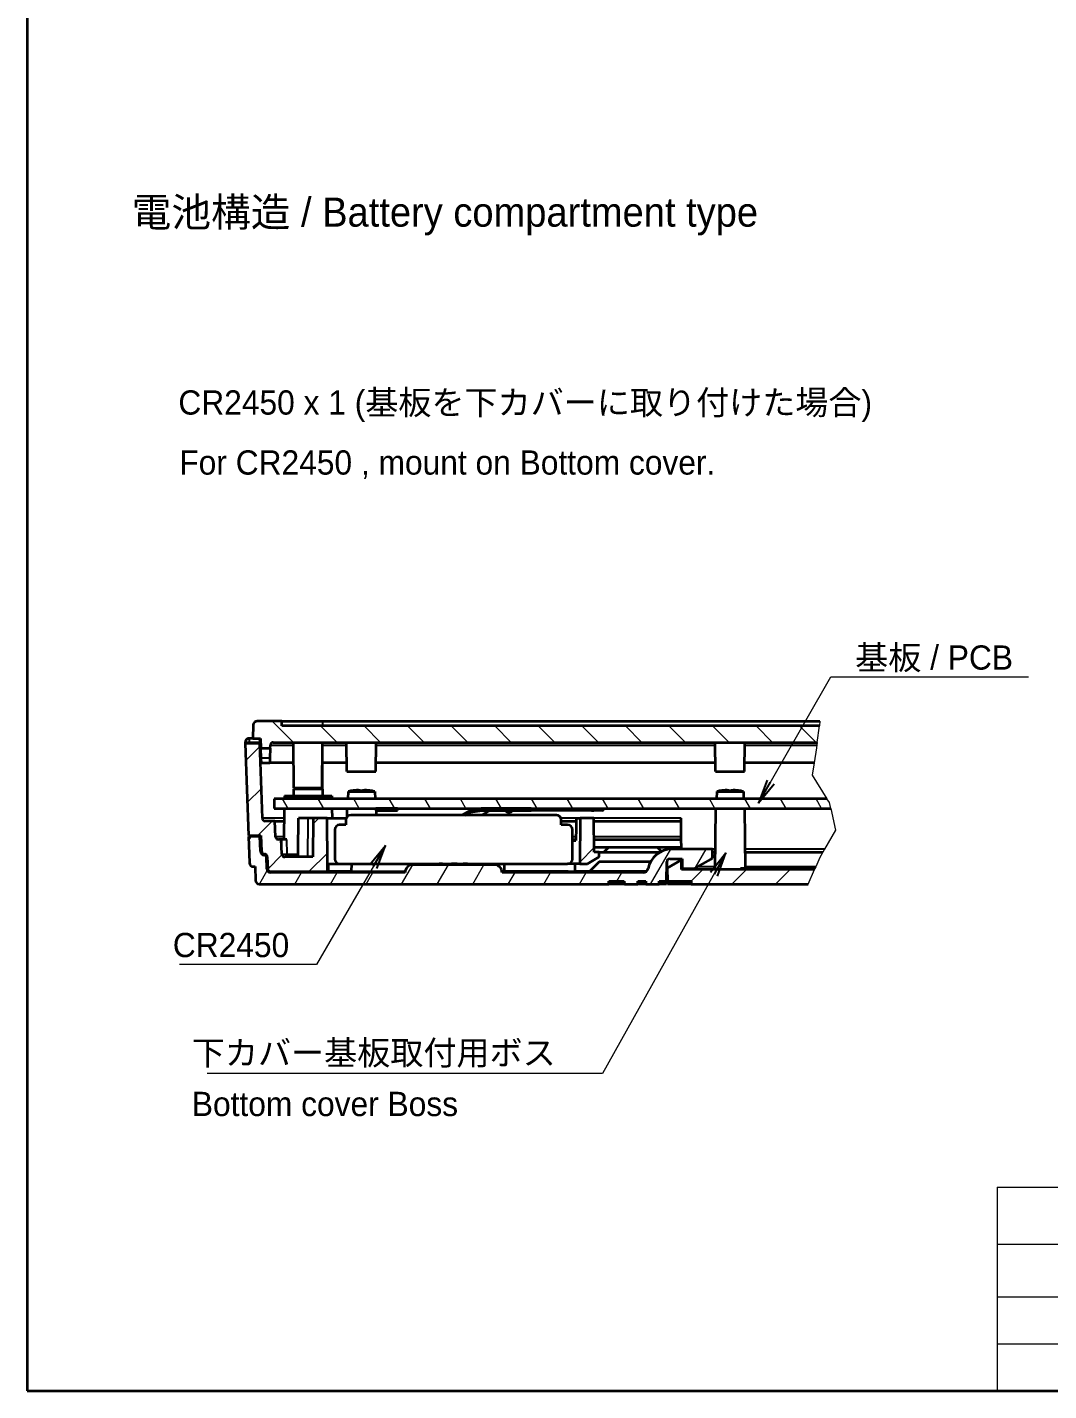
# Model space of a CAD drawing. Header units: millimetres. Extents: x 0 to 2180, y 0 to 422.
# Drawn here: x 0 to 158, y 0 to 210.8 of the extents above; entities that cross this region are included whole.
import ezdxf

# ---------------------------------------------------------------- set-up
doc = ezdxf.new("R2010")
doc.units = ezdxf.units.MM
doc.header["$LTSCALE"] = 1.5
for name, color, linetype, lineweight in [('Border (ISO)', 7, 'Continuous', 35), ('Break Line (JIS)', 7, 'Continuous', 18), ('Hatch (ISO)', 1, 'Continuous', 18), ('Symbol (ISO)', 7, 'Continuous', 18), ('Visible (ISO)', 7, 'Continuous', 35), ('Visible Narrow (ISO)', 7, 'Continuous', 25)]:
    doc.layers.add(name, color=color, linetype=linetype, lineweight=lineweight)
doc.styles.add('Note Text (TK)', font='MS PGothic.ttf')
doc.styles.add('Note Text (TK2)', font='MS PGothic.ttf')
doc.dimstyles.new('Default - Method 1b (TK)$7', dxfattribs={"dimscale": 1.5, "dimtxt": 2.5, "dimasz": 2.5, "dimexe": 1, "dimexo": 1.5, "dimgap": 1, "dimtad": 1, "dimrnd": 1e-08, "dimdsep": 46, "dimtxsty": 'Note Text (TK)', "dimblk": 'OPEN', "dimcen": 0.09, "dimdle": 5, "dimclrd": 100, "dimclre": 100, "dimclrt": 7, "dimadec": 1, "dimazin": 1, "dimtfac": 1, "dimtmove": 0, "dimatfit": 3, "dimldrblk": 'OPEN', "dimfxl": 1, "dimtolj": 1, "dimlwd": -1, "dimlwe": -1, "dimarcsym": 0})
pattern_1 = [(45, (-21.75, -12), (-3.3676, 3.3676), [])]

# ---------------------------------------------------------------- blocks, each defined once
blk = doc.blocks.new('図面枠 tk図枠')
at = {"layer": 'Border (ISO)'}
for p, q in [((14.5, 289), (14.5, 8)), ((14.5, 8), (405.5, 8))]:
    blk.add_line(p, q, dxfattribs=at)
blk = doc.blocks.new('テーブル1')
at = {"layer": 'Symbol (ISO)'}
for p, q in [((114.5, 28.98), (224.5, 28.98)), ((114.5, 28.98), (114.5, 23.11)), ((224.5, 28.98), (224.5, 23.11)), ((114.5, 23.11), (224.5, 23.11)), ((114.5, 23.11), (114.5, 17.67)), ((159.5, 23.11), (159.5, 17.67)), ((224.5, 23.11), (224.5, 17.67)), ((114.5, 17.67), (224.5, 17.67)), ((114.5, 17.67), (114.5, 8)), ((159.5, 17.67), (159.5, 8)), ((224.5, 17.67), (224.5, 8)), ((114.5, 12.83), (224.5, 12.83)), ((114.5, 8), (224.5, 8))]:
    blk.add_line(p, q, dxfattribs=at)
at = {"layer": 'Symbol (ISO)', "color": 7, "attachment_point": 7}
for s, insert, char_height, style in [('色仕様（型番末尾□） / Color Type (End of product number□)', (120.67, 24.27), 2.5, 'Note Text (TK)'), ('記号 / Code', (127.36, 18.76), 2.5, 'Note Text (TK)'), ('色 / Color', (184.06, 18.76), 2.5, 'Note Text (TK)'), ('B', (136.26, 14.21), 2, 'Note Text (TK2)'), ('\u3000\u3000\u3000\u3000\u3000\u3000\u3000\u3000\u3000\u3000\u3000ブラック / Black', (160.7, 13.86), 2, 'Note Text (TK2)'), ('W', (135.91, 9.39), 2, 'Note Text (TK2)'), ('\u3000\u3000\u3000\u3000\u3000\u3000\u3000\u3000\u3000\u3000\u3000ホワイト / White', (160.7, 9.15), 2, 'Note Text (TK2)')]:
    blk.add_mtext(s, dxfattribs=dict(at, insert=insert, char_height=char_height, style=style))
blk = doc.blocks.new('_Open')
at = {"color": 0, "linetype": 'ByBlock', "lineweight": -2}
for p, q in [((-1, 0.167), (0, 0)), ((-1, -0.167), (0, 0)), ((0, 0), (-1, 0))]:
    blk.add_line(p, q, dxfattribs=at)

msp = doc.modelspace()

# ---------------------------------------------------------------- hatches: boundary and pattern name
at = {"layer": 'Hatch (ISO)'}
h = msp.add_hatch(dxfattribs=at)
h.set_pattern_fill('ANSI31', color=256, scale=38.1, angle=90.00021, style=0)
h.set_pattern_definition([(135.0002, (-21.75, -12), (-3.36758, -3.36761), [])])
edge = h.paths.add_edge_path()
edge.add_line((122.166, 100.206), (122.4826, 102.756))
edge.add_line((122.4826, 102.756), (39.3751, 102.756))
edge.add_line((39.3751, 102.756), (39.3489, 103.506))
edge.add_line((39.3489, 103.506), (35.5488, 103.506))
edge.add_ellipse((35.5488, 102.906), major_axis=(0, 0.6), ratio=1, start_angle=0, end_angle=88)
edge.add_line((34.9492, 102.9269), (34.8751, 100.806))
edge.add_line((34.8751, 100.806), (36.0751, 100.806))
edge.add_line((36.0751, 100.806), (36.1275, 99.306))
edge.add_line((36.1275, 99.306), (37.5787, 99.306))
edge.add_line((37.5787, 99.306), (37.595, 99.7717))
edge.add_ellipse((38.0447, 99.756), major_axis=(-0.4497, 0.0157), ratio=1, start_angle=272, end_angle=360, ccw=False)
edge.add_line((38.0447, 100.206), (122.166, 100.206))
h = msp.add_hatch(dxfattribs=at)
h.set_pattern_fill('ANSI31', color=256, scale=38.1, style=0)
h.set_pattern_definition(pattern_1)
edge = h.paths.add_edge_path()
edge.add_line((33.7013, 100.056), (34.1989, 85.806))
edge.add_line((34.1989, 85.806), (36.1228, 85.806))
edge.add_line((36.1228, 85.806), (36.2071, 83.3903))
edge.add_ellipse((36.6568, 83.406), major_axis=(-0.4497, -0.0157), ratio=1, start_angle=0, end_angle=88)
edge.add_line((36.6568, 82.956), (36.6713, 82.956))
edge.add_ellipse((36.6713, 82.506), major_axis=(0, 0.45), ratio=1, start_angle=272, end_angle=360, ccw=False)
edge.add_line((37.121, 82.5217), (37.185, 80.6903))
edge.add_ellipse((37.6347, 80.706), major_axis=(-0.4497, -0.0157), ratio=1, start_angle=0, end_angle=88)
edge.add_line((37.6347, 80.256), (46.4147, 80.256))
edge.add_line((46.4147, 80.256), (46.4251, 81.456))
edge.add_line((46.4251, 81.456), (46.3636, 88.506))
edge.add_line((46.3636, 88.506), (44.2275, 88.506))
edge.add_line((44.2275, 88.506), (44.1751, 82.506))
edge.add_line((44.1751, 82.506), (39.8075, 82.506))
edge.add_ellipse((39.8075, 82.956), major_axis=(0, -0.45), ratio=1, start_angle=272, end_angle=360, ccw=False)
edge.add_line((39.3578, 82.9403), (39.2786, 85.206))
edge.add_line((39.2786, 85.206), (38.8296, 85.206))
edge.add_ellipse((38.8296, 85.656), major_axis=(0, -0.45), ratio=1, start_angle=272, end_angle=360, ccw=False)
edge.add_line((38.3799, 85.6403), (38.2956, 88.056))
edge.add_line((38.2956, 88.056), (36.8063, 88.056))
edge.add_ellipse((36.8063, 88.506), major_axis=(0, -0.45), ratio=1, start_angle=272, end_angle=360, ccw=False)
edge.add_line((36.3566, 88.4903), (35.9527, 100.056))
edge.add_line((35.9527, 100.056), (33.7013, 100.056))
h = msp.add_hatch(dxfattribs=at)
h.set_pattern_fill('ANSI31', color=256, scale=38.1, angle=75.000175, style=0)
h.set_pattern_definition([(120.0002, (-21.75, -12), (-4.12444, -2.38126), [])])
h.paths.add_polyline_path([(123.6523, 91.506), (38.1751, 91.506), (38.1751, 90.006), (53.9251, 90.006), (57.2649, 90.006), (70.3599, 90.006), (77.9251, 90.006), (124.2397, 90.006), (124.0366, 90.8987)])
h = msp.add_hatch(dxfattribs=at)
h.set_pattern_fill('ANSI31', color=256, scale=38.1, style=0)
h.set_pattern_definition(pattern_1)
h.paths.add_polyline_path([(85.4867, 88.506), (85.4251, 81.456), (86.6065, 81.456), (88.4251, 82.506), (88.4251, 83.256), (87.6686, 83.256), (87.6228, 88.506)])
h = msp.add_hatch(dxfattribs=at)
h.set_pattern_fill('ANSI31', color=256, scale=38.1, angle=14.999978, style=0)
h.set_pattern_definition([(60, (-21.75, -12), (-4.12445, 2.38125), [])])
edge = h.paths.add_edge_path()
edge.add_ellipse((36.6713, 82.506), major_axis=(0.2998, 0.0105), ratio=1, start_angle=0, end_angle=88)
edge.add_line((36.6713, 82.806), (36.6568, 82.806))
edge.add_ellipse((36.6568, 83.406), major_axis=(0, -0.6), ratio=1, start_angle=272, end_angle=360, ccw=False)
edge.add_line((36.0572, 83.3851), (35.9779, 85.656))
edge.add_line((35.9779, 85.656), (34.2042, 85.656))
edge.add_line((34.2042, 85.656), (34.3463, 81.5851))
edge.add_ellipse((34.946, 81.606), major_axis=(-0.5996, -0.0209), ratio=1, start_angle=0, end_angle=88)
edge.add_line((34.946, 81.006), (35.2308, 81.006))
edge.add_line((35.2308, 81.006), (35.3049, 78.8851))
edge.add_ellipse((35.9045, 78.906), major_axis=(-0.5996, -0.0209), ratio=1, start_angle=0, end_angle=88)
edge.add_line((35.9045, 78.306), (89.9212, 78.306))
edge.add_line((89.9212, 78.306), (89.9251, 78.756))
edge.add_line((89.9251, 78.756), (92.3251, 78.756))
edge.add_line((92.3251, 78.756), (92.3291, 78.306))
edge.add_line((92.3291, 78.306), (94.4212, 78.306))
edge.add_line((94.4212, 78.306), (94.4251, 78.756))
edge.add_line((94.4251, 78.756), (95.6251, 78.756))
edge.add_line((95.6251, 78.756), (95.6291, 78.306))
edge.add_line((95.6291, 78.306), (97.7212, 78.306))
edge.add_line((97.7212, 78.306), (97.7251, 78.756))
edge.add_line((97.7251, 78.756), (98.8649, 78.756))
edge.add_line((98.8649, 78.756), (98.8911, 81.7599))
edge.add_ellipse((99.3411, 81.756), major_axis=(-0.45, 0.0039), ratio=1, start_angle=270.5, end_angle=360, ccw=False)
edge.add_line((99.3411, 82.206), (101.2501, 82.206))
edge.add_line((101.2501, 82.206), (101.2632, 80.706))
edge.add_line((101.2632, 80.706), (103.2001, 80.706))
edge.add_line((103.2001, 80.706), (105.7479, 82.1769))
edge.add_ellipse((105.5229, 82.5666), major_axis=(0.225, -0.3897), ratio=1, start_angle=0, end_angle=60.5)
edge.add_line((105.9728, 82.5706), (105.9629, 83.706))
edge.add_line((105.9629, 83.706), (99.6721, 83.706))
edge.add_ellipse((99.6721, 79.956), major_axis=(0, 3.75), ratio=1, start_angle=0, end_angle=78.463041)
edge.add_ellipse((95.263, 80.856), major_axis=(0.7348, -0.15), ratio=1, start_angle=281.536959, end_angle=360, ccw=False)
edge.add_line((95.263, 80.106), (73.4251, 80.106))
edge.add_line((73.4251, 80.106), (73.425, 80.1165))
edge.add_ellipse((72.2251, 80.106), major_axis=(1.2, 0.0105), ratio=1, start_angle=0, end_angle=89.5)
edge.add_line((72.2251, 81.306), (59.6252, 81.306))
edge.add_ellipse((59.6252, 80.106), major_axis=(0, 1.2), ratio=1, start_angle=0, end_angle=89.5)
edge.add_line((58.4252, 80.1165), (58.4251, 80.106))
edge.add_line((58.4251, 80.106), (37.6347, 80.106))
edge.add_ellipse((37.6347, 80.706), major_axis=(0, -0.6), ratio=1, start_angle=272, end_angle=360, ccw=False)
edge.add_line((37.0351, 80.6851), (36.9711, 82.5165))
h = msp.add_hatch(dxfattribs=at)
h.set_pattern_fill('ANSI31', color=256, scale=38.1, style=0)
h.set_pattern_definition(pattern_1)
h.paths.add_polyline_path([(120.7407, 78.306), (121.7248, 80.556), (101.1751, 80.556), (101.1621, 82.0485), (98.969, 80.7823), (98.9867, 78.756), (102.6751, 78.756), (102.6791, 78.306)])

# ---------------------------------------------------------------- linework, layer by layer
at = {"layer": 'Break Line (JIS)'}
for p, q in [((122.5758, 103.506), (122.4826, 102.756)), ((122.166, 100.206), (122.4826, 102.756)), ((122.0628, 99.3754), (121.6754, 97.056)), ((122.1121, 99.7717), (122.0628, 99.3754)), ((122.166, 100.206), (122.1121, 99.7717)), ((121.6754, 97.056), (121.3548, 95.137)), ((121.3548, 95.137), (123.6523, 91.506)), ((124.0366, 90.8987), (123.6523, 91.506)), ((124.2397, 90.006), (124.0366, 90.8987)), ((124.2397, 90.006), (125.001, 86.6604)), ((125.001, 86.6604), (123.277, 83.6903)), ((122.5409, 82.422), (121.9147, 80.9903)), ((123.025, 83.256), (122.5409, 82.422)), ((123.277, 83.6903), (123.025, 83.256)), ((120.7407, 78.306), (121.7248, 80.556)), ((121.7904, 80.706), (121.7248, 80.556)), ((121.9147, 80.9903), (121.7904, 80.706))]:
    msp.add_line(p, q, dxfattribs=at)
at = {"layer": 'Visible (ISO)'}
for p, q in [((39.3489, 103.506), (35.5488, 103.506)), ((39.3751, 102.756), (39.3489, 103.506)), ((39.3489, 103.506), (45.6751, 103.506)), ((45.6751, 103.506), (122.5758, 103.506)), ((34.9492, 102.9269), (34.8751, 100.806)), ((122.4826, 102.756), (39.3751, 102.756)), ((33.6968, 100.1851), (33.7013, 100.056)), ((33.7013, 100.056), (34.1989, 85.806)), ((35.9527, 100.056), (33.7013, 100.056)), ((34.8751, 100.806), (34.2964, 100.806)), ((34.8751, 100.806), (36.0751, 100.806)), ((35.9265, 100.806), (35.9467, 100.2269)), ((35.9467, 100.2269), (35.9527, 100.056)), ((36.3566, 88.4903), (35.9527, 100.056)), ((36.0751, 100.806), (36.1275, 99.306)), ((36.1275, 99.306), (37.5787, 99.306)), ((36.1808, 97.7798), (36.1275, 99.306)), ((37.5787, 99.306), (37.5254, 97.7798)), ((37.5787, 99.306), (37.595, 99.7717)), ((38.0447, 100.206), (122.166, 100.206)), ((41.2367, 93.156), (41.1751, 100.206)), ((45.6136, 93.156), (45.6751, 100.206)), ((49.4251, 95.706), (49.3859, 100.206)), ((53.9251, 95.706), (53.9644, 100.206)), ((106.4251, 95.706), (106.3859, 100.206)), ((110.9251, 95.706), (110.9644, 100.206)), ((36.206, 97.0579), (36.1808, 97.7798)), ((36.2062, 97.056), (37.5003, 97.056)), ((37.5254, 97.7798), (37.5002, 97.0579)), ((41.2026, 97.056), (37.5003, 97.056)), ((45.6751, 97.056), (45.6476, 97.056)), ((49.4133, 97.056), (45.6751, 97.056)), ((106.4133, 97.056), (53.9369, 97.056)), ((121.6754, 97.056), (110.9369, 97.056)), ((49.4251, 95.706), (53.9251, 95.706)), ((106.4251, 95.706), (110.9251, 95.706)), ((41.1843, 93.006), (41.1751, 91.956)), ((45.666, 93.006), (41.1843, 93.006)), ((45.6136, 93.156), (41.2367, 93.156)), ((45.666, 93.006), (45.6751, 91.956)), ((123.6523, 91.506), (38.1751, 91.506)), ((38.1751, 91.506), (38.1751, 90.006)), ((39.7576, 91.956), (39.7537, 91.506)), ((39.7576, 91.956), (47.0927, 91.956)), ((47.0927, 91.956), (47.0966, 91.506)), ((49.6139, 92.6168), (49.5751, 91.506)), ((49.6139, 92.6168), (53.7363, 92.6168)), ((50.1891, 92.7297), (50.1805, 92.7297)), ((51.8965, 92.7297), (51.4538, 92.7297)), ((53.1697, 92.7297), (53.1612, 92.7297)), ((53.7363, 92.6168), (53.7751, 91.506)), ((106.6139, 92.6168), (106.5751, 91.506)), ((106.6139, 92.6168), (110.7363, 92.6168)), ((107.1891, 92.7297), (107.1805, 92.7297)), ((108.8965, 92.7297), (108.4538, 92.7297)), ((110.1697, 92.7297), (110.1612, 92.7297)), ((110.7363, 92.6168), (110.7751, 91.506)), ((38.1751, 90.006), (124.2397, 90.006)), ((39.7406, 90.006), (39.6987, 85.206)), ((47.1097, 90.006), (47.1228, 88.506)), ((49.4251, 90.006), (49.4132, 88.6396)), ((81.8251, 88.956), (50.0251, 88.956)), ((57.2649, 90.006), (53.9251, 90.006)), ((53.9251, 90.006), (53.9251, 89.706)), ((53.9251, 89.706), (57.2649, 89.706)), ((53.9277, 89.706), (53.9343, 88.956)), ((57.2649, 89.706), (57.2649, 90.006)), ((68.5232, 89.7548), (67.1303, 88.956)), ((67.6745, 88.956), (68.5232, 89.4427)), ((70.1937, 89.9943), (68.5232, 89.7548)), ((68.5232, 89.7548), (68.5232, 89.4427)), ((68.5232, 89.4427), (70.359, 89.7059)), ((69.6948, 89.9228), (69.6948, 90.006)), ((70.2726, 88.956), (71.2218, 89.5003)), ((77.9251, 90.006), (70.3599, 90.006)), ((70.3599, 89.706), (77.9251, 89.706)), ((77.9251, 89.706), (77.9251, 90.006)), ((78.2413, 89.706), (77.9251, 89.706)), ((79.6391, 89.706), (78.2413, 89.706)), ((80.9645, 89.706), (79.6391, 89.706)), ((80.9645, 89.706), (80.9645, 90.006)), ((86.8544, 89.706), (80.9645, 89.706)), ((87.2294, 89.706), (86.8544, 89.706)), ((87.2294, 89.706), (87.6044, 89.706)), ((88.9021, 89.706), (87.6044, 89.706)), ((106.4251, 90.006), (106.3427, 80.556)), ((110.9251, 90.006), (111.0063, 80.706)), ((38.2956, 88.056), (36.8063, 88.056)), ((38.3799, 85.6403), (38.2956, 88.056)), ((38.2956, 88.056), (39.7236, 88.056)), ((43.4487, 88.506), (41.9488, 88.506)), ((44.2275, 88.506), (43.4487, 88.506)), ((44.2275, 88.506), (44.1751, 82.506)), ((46.3636, 88.506), (44.2275, 88.506)), ((46.4251, 81.456), (46.3636, 88.506)), ((46.3636, 88.506), (49.3377, 88.506)), ((47.5501, 86.706), (47.5501, 82.206)), ((49.2751, 87.456), (48.3001, 87.456)), ((49.2751, 88.206), (49.2751, 87.456)), ((82.5751, 87.456), (82.5751, 88.206)), ((82.5751, 88.056), (84.8726, 88.056)), ((83.5501, 87.456), (82.5751, 87.456)), ((84.3001, 82.206), (84.3001, 86.706)), ((84.8772, 88.506), (85.4867, 88.506)), ((85.4867, 88.506), (85.4251, 81.456)), ((87.6228, 88.506), (85.4867, 88.506)), ((87.6686, 83.256), (87.6228, 88.506)), ((87.6267, 88.056), (101.1097, 88.056)), ((101.1097, 88.056), (101.1059, 88.4903)), ((101.1308, 85.6403), (101.1097, 88.056)), ((34.1989, 85.806), (36.1228, 85.806)), ((35.9779, 85.656), (34.2042, 85.656)), ((34.2042, 85.656), (34.3463, 81.5851)), ((36.0572, 83.3851), (35.9779, 85.656)), ((35.9779, 85.656), (36.128, 85.656)), ((36.1228, 85.806), (36.2071, 83.3903)), ((39.2786, 85.206), (38.8296, 85.206)), ((39.3578, 82.9403), (39.2786, 85.206)), ((39.2864, 85.206), (39.2786, 85.206)), ((40.1335, 85.206), (39.2864, 85.206)), ((84.3001, 85.206), (84.8438, 85.206)), ((84.3001, 85.056), (84.8423, 85.056)), ((87.6516, 85.206), (101.1346, 85.206)), ((101.1346, 85.206), (101.1308, 85.6403)), ((101.145, 84.006), (101.1346, 85.206)), ((36.1856, 84.0073), (36.0355, 84.006)), ((36.6568, 82.956), (36.6713, 82.956)), ((36.6713, 82.806), (36.6568, 82.806)), ((36.6713, 82.806), (37.0067, 82.806)), ((37.0351, 80.6851), (36.9711, 82.5165)), ((37.121, 82.5217), (37.185, 80.6903)), ((44.1751, 82.506), (39.8075, 82.506)), ((86.6065, 81.456), (88.4251, 82.506)), ((87.662, 84.006), (89.9251, 84.006)), ((88.4251, 83.256), (87.6686, 83.256)), ((88.4251, 82.506), (88.4251, 83.256)), ((88.4251, 83.256), (97.891, 83.256)), ((89.9251, 84.006), (89.1751, 83.256)), ((89.9251, 84.006), (97.4251, 84.006)), ((97.4251, 84.006), (98.0799, 83.3512)), ((97.4251, 84.006), (101.145, 84.006)), ((99.3411, 82.206), (101.2501, 82.206)), ((105.9629, 83.706), (99.6721, 83.706)), ((101.1476, 83.706), (101.145, 84.006)), ((101.1607, 82.206), (101.1621, 82.0485)), ((101.2501, 82.206), (101.2632, 80.706)), ((105.9728, 82.5706), (105.9629, 83.706)), ((105.9669, 83.256), (106.3662, 83.256)), ((110.984, 83.256), (123.025, 83.256)), ((34.946, 81.006), (35.2308, 81.006)), ((35.2308, 81.006), (35.3049, 78.8851)), ((37.6347, 80.256), (46.4147, 80.256)), ((58.4251, 80.106), (37.6347, 80.106)), ((46.4147, 80.256), (46.4251, 81.456)), ((46.4147, 80.256), (46.5312, 80.256)), ((46.5414, 81.456), (46.4251, 81.456)), ((50.0563, 80.256), (46.5312, 80.256)), ((46.5414, 81.456), (48.3001, 81.456)), ((48.3001, 81.456), (63.6734, 81.456)), ((50.1568, 80.256), (50.0563, 80.256)), ((50.1568, 80.256), (50.1711, 81.456)), ((50.1568, 80.256), (58.4346, 80.256)), ((58.4252, 80.1165), (58.4251, 80.106)), ((72.2251, 81.306), (59.6252, 81.306)), ((64.205, 81.456), (63.6734, 81.456)), ((64.205, 81.456), (65.6252, 81.456)), ((66.4766, 81.456), (65.6252, 81.456)), ((65.967, 81.456), (65.9683, 81.306)), ((66.4766, 81.456), (67.3979, 81.456)), ((68.0544, 81.456), (67.3979, 81.456)), ((68.0544, 81.456), (83.5501, 81.456)), ((82.147, 80.256), (73.4157, 80.256)), ((73.4251, 80.106), (73.425, 80.1165)), ((95.263, 80.106), (73.4251, 80.106)), ((82.2514, 80.256), (82.147, 80.256)), ((82.2514, 80.106), (82.2514, 80.256)), ((83.6513, 80.256), (82.2514, 80.256)), ((84.7051, 81.456), (83.5501, 81.456)), ((83.6513, 80.256), (84.716, 80.256)), ((84.6001, 80.106), (84.6001, 80.256)), ((85.4251, 81.456), (84.7051, 81.456)), ((84.716, 80.256), (84.7051, 81.456)), ((86.9251, 80.256), (84.716, 80.256)), ((85.4251, 81.456), (86.6065, 81.456)), ((88.4251, 81.756), (86.9251, 80.256)), ((95.713, 80.256), (86.9251, 80.256)), ((96.3824, 81.756), (88.4251, 81.756)), ((98.8649, 78.756), (98.8911, 81.7599)), ((98.9749, 80.106), (98.8767, 80.106)), ((98.9736, 80.256), (98.878, 80.256)), ((98.9605, 81.756), (98.8911, 81.756)), ((98.969, 80.7823), (98.9605, 81.756)), ((101.1621, 82.0485), (98.969, 80.7823)), ((98.969, 80.7823), (98.9867, 78.756)), ((101.1751, 80.556), (101.1621, 82.0485)), ((121.7248, 80.556), (101.1751, 80.556)), ((101.2632, 80.706), (103.2001, 80.706)), ((103.2001, 80.706), (105.7479, 82.1769)), ((111.0586, 80.706), (110.2929, 80.706)), ((110.2929, 80.556), (110.2929, 80.706)), ((111.0586, 80.706), (114.518, 80.706)), ((114.518, 80.556), (114.518, 80.706)), ((114.518, 80.706), (116.2406, 80.706)), ((116.2406, 80.556), (116.2406, 80.706)), ((116.2406, 80.706), (117.6653, 80.706)), ((117.6653, 80.706), (117.948, 80.706)), ((117.6653, 80.556), (117.6653, 80.706)), ((117.948, 80.706), (118.1795, 80.706)), ((117.948, 80.556), (117.948, 80.706)), ((118.1795, 80.706), (119.1565, 80.706)), ((118.1795, 80.556), (118.1795, 80.706)), ((119.1565, 80.556), (119.1565, 80.706)), ((119.1565, 80.706), (119.3879, 80.706)), ((119.3879, 80.706), (119.6839, 80.706)), ((119.3879, 80.556), (119.3879, 80.706)), ((119.6839, 80.706), (119.9893, 80.706)), ((119.6839, 80.556), (119.6839, 80.706)), ((119.9893, 80.706), (120.7766, 80.706)), ((119.9893, 80.556), (119.9893, 80.706)), ((120.7766, 80.706), (121.6664, 80.706)), ((121.6664, 80.706), (121.7904, 80.706)), ((121.6664, 80.556), (121.6664, 80.706)), ((35.9045, 78.306), (89.9212, 78.306)), ((89.9212, 78.306), (89.9251, 78.756)), ((91.4251, 78.306), (89.9212, 78.306)), ((89.9251, 78.756), (92.3251, 78.756)), ((92.3291, 78.306), (91.4251, 78.306)), ((92.3251, 78.756), (92.3291, 78.306)), ((92.3291, 78.306), (94.4212, 78.306)), ((94.4212, 78.306), (94.4251, 78.756)), ((95.6291, 78.306), (94.4212, 78.306)), ((94.4251, 78.756), (95.6251, 78.756)), ((95.6251, 78.756), (95.6291, 78.306)), ((95.6291, 78.306), (97.7212, 78.306)), ((97.7212, 78.306), (97.7251, 78.756)), ((98.861, 78.306), (97.7212, 78.306)), ((97.7251, 78.756), (98.8649, 78.756)), ((98.8649, 78.756), (98.861, 78.306)), ((98.9867, 78.756), (102.6751, 78.756)), ((98.9906, 78.306), (98.9867, 78.756)), ((101.1751, 78.306), (98.9906, 78.306)), ((102.6791, 78.306), (101.1751, 78.306)), ((102.6751, 78.756), (102.6791, 78.306)), ((102.6791, 78.306), (120.7407, 78.306))]:
    msp.add_line(p, q, dxfattribs=at)
for centre, radius, start, end in [((35.5488, 102.906), 0.6, 90, 178), ((34.2964, 100.206), 0.6, 90, 182), ((38.0447, 99.756), 0.45, 90, 178), ((51.6751, 83.856), 9, 99.659863, 103.239581), ((50.1805, 92.6367), 0.093, 90, 99.659863), ((53.1697, 92.6367), 0.093, 80.340137, 90), ((51.6751, 83.856), 9, 76.760419, 80.340137), ((108.6751, 83.856), 9, 99.659863, 103.239581), ((107.1805, 92.6367), 0.093, 90, 99.659863), ((110.1697, 92.6367), 0.093, 80.340137, 90), ((108.6751, 83.856), 9, 76.760419, 80.340137), ((50.0251, 88.206), 0.75, 90, 180), ((74.4694, 90.156), 0.75, 216.869898, 323.130102), ((81.8251, 88.206), 0.75, 0, 90), ((36.8063, 88.506), 0.45, 182, 270), ((48.3001, 86.706), 0.75, 90, 180), ((83.5501, 86.706), 0.75, 0, 90), ((38.8296, 85.656), 0.45, 182, 270), ((36.6568, 83.406), 0.6, 182, 270), ((36.6568, 83.406), 0.45, 182, 270), ((36.6713, 82.506), 0.45, 2, 90), ((36.6713, 82.506), 0.3, 2, 90), ((39.8075, 82.956), 0.45, 182, 270), ((48.3001, 82.206), 0.75, 180, 270), ((83.5501, 82.206), 0.75, 270, 0), ((99.6721, 79.956), 3.75, 90, 168.463041), ((99.3411, 81.756), 0.45, 90, 179.5), ((105.5229, 82.5666), 0.45, 300, 0.5), ((34.946, 81.606), 0.6, 182, 270), ((37.6347, 80.706), 0.6, 182, 270), ((37.6347, 80.706), 0.45, 182, 270), ((59.6252, 80.106), 1.2, 90, 179.5), ((72.2251, 80.106), 1.2, 0.5, 90), ((95.263, 80.856), 0.75, 270, 348.463041), ((35.9045, 78.906), 0.6, 182, 270)]:
    msp.add_arc(centre, radius, start, end, dxfattribs=at)
for centre, major_axis, ratio, start_param, end_param in [((51.6882, 83.9009), (8.6254, -2.5175), 0.99586986, 1.90600673, 2.02224186), ((52.1882, 83.9009), (-0.7834, 8.951), 0.0254382, 6.11461065, 6.23084578), ((51.1621, 83.9009), (0.7834, 8.951), 0.0254382, 0.05233953, 0.16857466), ((51.662, 83.9009), (8.6254, 2.5175), 0.99586986, 1.11935079, 1.23558593), ((108.6882, 83.9009), (8.6254, -2.5175), 0.99586986, 1.90600673, 2.02224186), ((109.1882, 83.9009), (-0.7834, 8.951), 0.0254382, 6.11461065, 6.23084578), ((108.1621, 83.9009), (0.7834, 8.951), 0.0254382, 0.05233953, 0.16857466), ((108.662, 83.9009), (8.6254, 2.5175), 0.99586986, 1.11935079, 1.23558593), ((70.3599, 89.7045), (-0.603, 0), 0.5, 4.71238898, 4.99164166), ((70.3599, 89.7045), (-0.003, 0), 0.5, 4.71238898, 4.99164166), ((71.8713, 89.5003), (-0.7495, -0.1144), 0.24301267, 4.44965829, 5.72252452), ((88.9021, 90.0075), (0, -0.3015), 0.8660254, 0, 1.56582118)]:
    msp.add_ellipse(centre, major_axis=major_axis, ratio=ratio, start_param=start_param, end_param=end_param, dxfattribs=at)
for points, knots in [([(36.206, 97.0579), (36.2061, 97.0566), (36.2061, 97.056), (36.2062, 97.056), (36.2062, 97.056), (36.2062, 97.056)], [-0.07869022564, -0.07869022564, -0.07869022564, -0.07869022564, -0.07521451801, -0.07521451801, -0.07520480199, -0.07520480199, -0.07520480199, -0.07520480199]), ([(51.2183, 92.8407), (51.244, 92.842), (51.2712, 92.8431), (51.321, 92.8445), (51.3436, 92.8448), (51.379, 92.8447), (51.3941, 92.8443), (51.4125, 92.8428), (51.4171, 92.8418), (51.4178, 92.8407)], [0, 0, 0, 0, 0.0051371192, 0.0051371192, 0.0102742384, 0.0102742384, 0.0154127759, 0.0154127759, 0.0198590478, 0.0198590478, 0.0198590478, 0.0198590478]), ([(51.9325, 92.8407), (51.9332, 92.842), (51.9392, 92.8431), (51.9614, 92.8445), (51.9778, 92.8448), (52.015, 92.8447), (52.0384, 92.8443), (52.0858, 92.8428), (52.1094, 92.8418), (52.1319, 92.8407)], [0, 0, 0, 0, 0.0051373014, 0.0051373014, 0.0102746029, 0.0102746029, 0.0154129582, 0.0154129582, 0.0198590482, 0.0198590482, 0.0198590482, 0.0198590482]), ([(108.2183, 92.8407), (108.244, 92.842), (108.2712, 92.8431), (108.321, 92.8445), (108.3436, 92.8448), (108.379, 92.8447), (108.3941, 92.8443), (108.4125, 92.8428), (108.4171, 92.8418), (108.4178, 92.8407)], [0, 0, 0, 0, 0.0051371192, 0.0051371192, 0.0102742384, 0.0102742384, 0.0154127759, 0.0154127759, 0.0198590478, 0.0198590478, 0.0198590478, 0.0198590478]), ([(108.9325, 92.8407), (108.9332, 92.842), (108.9392, 92.8431), (108.9614, 92.8445), (108.9778, 92.8448), (109.015, 92.8447), (109.0384, 92.8443), (109.0858, 92.8428), (109.1094, 92.8418), (109.1319, 92.8407)], [0, 0, 0, 0, 0.0051373014, 0.0051373014, 0.0102746029, 0.0102746029, 0.0154129582, 0.0154129582, 0.0198590482, 0.0198590482, 0.0198590482, 0.0198590482]), ([(41.8758, 82.506), (41.8806, 82.906), (41.8855, 83.306), (41.8952, 84.106), (41.9001, 84.506), (41.9098, 85.306), (41.9147, 85.706), (41.9244, 86.506), (41.9293, 86.906), (41.939, 87.706), (41.9439, 88.106), (41.9488, 88.506)], [0.199387428, 0.199387428, 0.199387428, 0.199387428, 0.279393036, 0.279393036, 0.359398643, 0.359398643, 0.439404251, 0.439404251, 0.519409859, 0.519409859, 0.599415467, 0.599415467, 0.599415467, 0.599415467])]:
    msp.add_open_spline(points, degree=3, knots=knots, dxfattribs=at)
for points, degree in [([(37.5003, 97.056), (37.5002, 97.056), (37.5002, 97.0566), (37.5002, 97.0579)], 3), ([(72.0405, 89.706), (72.04, 89.706), (72.0396, 89.706), (72.0391, 89.7059)], 3), ([(84.8772, 88.506), (84.8597, 86.7799), (84.8423, 85.056)], 2), ([(46.5414, 81.456), (46.5363, 80.8561), (46.5312, 80.256)], 2), ([(73.7776, 80.256), (73.7765, 80.8561), (73.7754, 81.456)], 2)]:
    msp.add_open_spline(points, degree=degree, dxfattribs=at)
at = {"layer": 'Visible Narrow (ISO)'}
for p, q in [((45.6751, 103.506), (45.6751, 102.756)), ((34.2964, 100.806), (34.2964, 100.2269)), ((34.3024, 100.056), (34.2964, 100.2269)), ((34.2964, 100.2269), (35.9467, 100.2269)), ((37.595, 99.7717), (41.1789, 99.7717)), ((45.6713, 99.7717), (45.6751, 99.7717)), ((45.6751, 99.7717), (45.6751, 100.206)), ((45.6751, 99.7717), (49.3896, 99.7717)), ((45.6751, 97.056), (45.6751, 99.7717)), ((53.9606, 99.7717), (106.3896, 99.7717)), ((110.9606, 99.7717), (122.1121, 99.7717)), ((37.5254, 97.7798), (36.1808, 97.7798)), ((45.6751, 97.056), (45.6751, 91.956)), ((50.1812, 92.7284), (50.1649, 92.7284)), ((51.8962, 92.7284), (51.4541, 92.7284)), ((53.1853, 92.7284), (53.1691, 92.7284)), ((107.1812, 92.7284), (107.1649, 92.7284)), ((108.8962, 92.7284), (108.4541, 92.7284)), ((110.1853, 92.7284), (110.1691, 92.7284)), ((69.7953, 89.9372), (69.7953, 90.006)), ((72.0391, 89.7059), (70.359, 89.7059)), ((78.2413, 90.006), (78.2413, 89.706)), ((79.6391, 89.706), (79.6391, 90.006)), ((86.8544, 90.006), (86.8544, 89.706)), ((87.2294, 89.706), (87.2294, 90.006)), ((87.6044, 89.706), (87.6044, 90.006)), ((88.9021, 89.706), (88.9021, 90.006)), ((39.7274, 88.4903), (36.3566, 88.4903)), ((84.877, 88.4903), (82.5192, 88.4903)), ((101.1059, 88.4903), (87.6229, 88.4903)), ((39.7025, 85.6403), (38.3799, 85.6403)), ((84.8482, 85.6403), (84.3001, 85.6403)), ((101.1308, 85.6403), (87.6478, 85.6403)), ((36.0572, 83.3851), (36.2073, 83.3851)), ((37.1212, 82.5165), (36.9711, 82.5165)), ((39.3591, 82.9403), (39.3578, 82.9403)), ((40.1966, 82.9521), (41.8812, 82.9521)), ((106.37, 83.6903), (105.9631, 83.6903)), ((123.277, 83.6903), (110.9802, 83.6903)), ((37.0351, 80.6851), (37.1852, 80.6851)), ((45.6751, 80.256), (45.6751, 80.106)), ((50.0706, 81.456), (50.0563, 80.256)), ((65.1956, 81.456), (65.197, 81.306)), ((66.7183, 81.306), (66.717, 81.456)), ((82.147, 80.106), (82.147, 80.256)), ((101.2607, 80.9903), (101.1713, 80.9903)), ((106.3465, 80.9903), (103.6925, 80.9903)), ((121.9147, 80.9903), (111.0038, 80.9903)), ((111.0586, 80.556), (111.0586, 80.706)), ((120.7766, 80.556), (120.7766, 80.706)), ((91.4251, 78.306), (91.4251, 78.756)), ((101.1751, 78.756), (101.1751, 78.306))]:
    msp.add_line(p, q, dxfattribs=at)
for centre, major_axis, ratio, start_param, end_param in [((34.2964, 100.206), (-0.5996, -0.0209), 0.03487826, 4.71117101, 6.28318531), ((39.8088, 82.956), (-0.4497, -0.015), 0.07370831, 0.02081263, 2.60810724), ((39.8088, 82.956), (0, -0.45), 0.99978434, 4.74729557, 6.28318531), ((39.8088, 82.956), (0, -0.45), 0.86184397, 0, 1.56206968)]:
    msp.add_ellipse(centre, major_axis=major_axis, ratio=ratio, start_param=start_param, end_param=end_param, dxfattribs=at)
for points, knots in [([(43.3757, 82.506), (43.3879, 83.5058), (43.4001, 84.5056), (43.4122, 85.5055), (43.4244, 86.5056), (43.4365, 87.5058), (43.4487, 88.506)], [0.200072726, 0.200072726, 0.200072726, 0.200072726, 0.400053324, 0.400053324, 0.400053324, 0.600104175, 0.600104175, 0.600104175, 0.600104175]), ([(39.2864, 85.206), (39.3, 84.7653), (39.314, 84.3245), (39.3282, 83.8837), (39.3381, 83.5782), (39.3481, 83.2726), (39.3585, 82.9582), (39.3588, 82.9492), (39.3591, 82.9403)], [-0.211078766, -0.211078766, -0.211078766, -0.211078766, -0.122628246, -0.122628246, -0.122628246, -0.061314123, -0.061314123, -0.059521801, -0.059521801, -0.059521801, -0.059521801]), ([(40.1966, 82.9521), (40.1963, 82.961), (40.1961, 82.9699), (40.1869, 83.2844), (40.1782, 83.59), (40.1696, 83.8955), (40.1573, 84.3324), (40.1452, 84.7692), (40.1335, 85.206)], [0.059521801, 0.059521801, 0.059521801, 0.059521801, 0.061314123, 0.061314123, 0.122628246, 0.122628246, 0.122628246, 0.210290852, 0.210290852, 0.210290852, 0.210290852])]:
    msp.add_open_spline(points, degree=3, knots=knots, dxfattribs=at)

# ---------------------------------------------------------------- block references
at = {"xscale": 1.5, "yscale": 1.5, "zscale": 1.5}
for name in ['図面枠 tk図枠', 'テーブル1']:
    msp.add_blockref(name, (-21.75, -12), dxfattribs=at)

# ---------------------------------------------------------------- texts
at = {"layer": 'Symbol (ISO)', "color": 7, "style": 'Note Text (TK)'}
for s, insert, char_height, width, attachment_point, line_spacing_factor in [('\\fMS PGothic|b0|i0;{\\H4.5000;電池構造 / Battery compartment type}', (16.1436, 181.5011), 4.5, 108.10102, 4, 2), ('\\fＭＳ Ｐゴシック|b0|i0;基板 / PCB', (128.0219, 115.2081), 3.75, 28.223684, 1, 1.5), ('\\fＭＳ Ｐゴシック|b0|i0;CR2450', (22.5089, 70.7716), 3.75, 18.464912, 1, 1.5), ('\\fＭＳ Ｐゴシック|b0|i0;下カバー基板取付用ボス\\P\\fＭＳ Ｐゴシック|b0|i0;Bottom cover Boss', (25.4475, 54.1124), 3.75, 59.736843, 1, 1.265217)]:
    msp.add_mtext(s, dxfattribs=dict(at, insert=insert, char_height=char_height, width=width, attachment_point=attachment_point, line_spacing_factor=line_spacing_factor))
at = {"layer": 'Symbol (ISO)', "color": 7, "char_height": 3.75, "attachment_point": 7, "style": 'Note Text (TK)'}
for s, insert in [('CR2450 x 1 (基板を下カバーに取り付けた場合)', (23.3669, 149.7497)), ('For CR2450 , mount on Bottom cover.', (23.5109, 140.908))]:
    msp.add_mtext(s, dxfattribs=dict(at, insert=insert))

# ---------------------------------------------------------------- leaders
at = {"layer": 'Symbol (ISO)', "color": 100, "annotation_type": 0, "has_hookline": 1}
for points, hookline_direction, text_width in [([(113.0691, 90.8043), (124.2719, 110.3526), (128.0219, 110.3526)], 0, 26.8253), ([(55.3967, 84.2576), (44.7238, 65.8813), (40.9738, 65.8813)], 1, 17.4503), ([(108.03, 83.1301), (88.9343, 49.0097), (85.1843, 49.0097)], 1, 57.3793)]:
    msp.add_leader(points, dimstyle='Default - Method 1b (TK)$7', override={"dimgap": 0, "dimtad": 1}, dxfattribs=dict(at, hookline_direction=hookline_direction, text_width=text_width))

doc.saveas('drawing.dxf')
